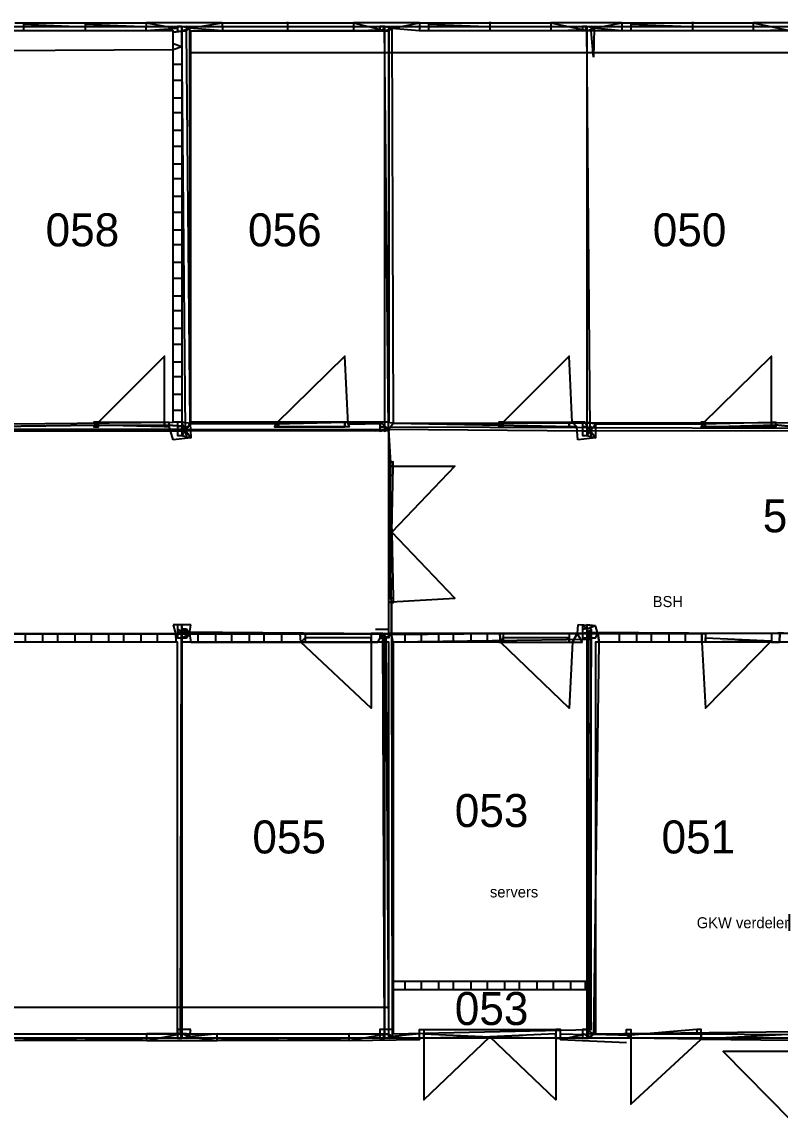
# Model space of a CAD drawing. Header units: metres. Extents: x -641 to 2745, y -1284 to 599.
# Drawn here: x 378.6 to 550.9, y 304.4 to 554 of the extents above; entities that cross this region are included whole.
import ezdxf

# ---------------------------------------------------------------- set-up
doc = ezdxf.new("R2010")
doc.units = ezdxf.units.M

msp = doc.modelspace()

# ---------------------------------------------------------------- linework, layer by layer
for p, q in [((377, 553.8), (406.83, 553.83)), ((406.8, 552), (377, 552)), ((379, 553.5), (379, 552)), ((379, 553.5), (391, 553)), ((391, 553), (391, 553)), ((393, 553.5), (393, 552)), ((393, 553.5), (406, 553)), ((406.83, 553.83), (406.8, 552)), ((406.83, 553.83), (406.8, 552)), ((406.83, 553.83), (406.8, 552)), ((414, 552.5), (406.8, 552)), ((424.17, 553.83), (406.83, 553.83)), ((406.83, 553.83), (414, 552.5)), ((415, 551.88), (413, 551.67)), ((413, 551.67), (415, 551.88)), ((413, 463), (413, 551.67)), ((415, 551.88), (415, 463)), ((416.86, 462.71), (416, 552)), ((416.7, 552.6), (424.17, 553.83)), ((416.7, 552.6), (416.86, 462.71)), ((424.2, 552), (416.7, 552.6)), ((424.17, 553.83), (424.2, 552)), ((424.17, 553.83), (424.2, 552)), ((424.17, 553.83), (424.2, 552)), ((424.17, 553.83), (454, 553.8)), ((454, 552), (424.2, 552)), ((425, 553), (438.25, 553)), ((438.25, 553), (438.25, 553)), ((438.25, 553), (452, 553)), ((439, 554), (439, 552)), ((452, 553), (452, 553)), ((469, 553.8), (454, 553.8)), ((454, 553.8), (454, 552)), ((454, 553.8), (460.71, 552.14)), ((454, 553.8), (454, 552)), ((460.71, 552.14), (454, 552)), ((462, 463), (462, 552)), ((462.73, 552.55), (469, 553.8)), ((462.73, 552.55), (463, 462.83)), ((469, 552), (462.73, 552.55)), ((469, 553.8), (498.83, 553.83)), ((469, 553.8), (469, 552)), ((469, 553.8), (469, 552)), ((498.8, 552), (469, 552)), ((471, 553.5), (471, 552)), ((471, 553.5), (484.25, 553)), ((484.25, 553), (484.25, 553)), ((484.25, 553), (498, 553)), ((485, 554), (485, 552)), ((498.83, 553.83), (498.8, 552)), ((498.83, 553.83), (498.8, 552)), ((498.83, 553.83), (498.8, 552)), ((506.71, 552.14), (498.8, 552)), ((515, 553.8), (498.83, 553.83)), ((498.83, 553.83), (506.71, 552.14)), ((508.5, 546), (508, 552)), ((508.7, 552.6), (508.5, 546)), ((508.7, 552.6), (515, 553.8)), ((515, 552), (508.7, 552.6)), ((515, 553.8), (544.83, 553.83)), ((515, 553.8), (515, 552)), ((515, 553.8), (515, 552)), ((544.8, 552), (515, 552)), ((517, 553.5), (517, 552)), ((517, 553.5), (530.25, 553)), ((530.25, 553), (530.25, 553)), ((530.25, 553), (544, 553)), ((531, 554), (531, 552)), ((544.83, 553.83), (544.8, 552)), ((544.83, 553.83), (544.8, 552)), ((544.83, 553.83), (544.8, 552)), ((552.71, 552.14), (544.8, 552)), ((562.17, 553.83), (544.83, 553.83)), ((544.83, 553.83), (552.71, 552.14)), ((413, 547.67), (278.5, 547)), ((415, 548.33), (413, 549)), ((415, 548.33), (413, 547.67)), ((415, 548.33), (413, 547.67)), ((507, 547), (417, 547)), ((598, 547), (507, 547)), ((415, 544.33), (413, 544.33)), ((415, 544.33), (413, 544.33)), ((415, 544.33), (413, 544.33)), ((415, 540.67), (413, 540.67)), ((415, 540.67), (413, 540.67)), ((415, 540.67), (413, 540.67)), ((415, 536.67), (413, 536.67)), ((415, 536.67), (413, 536.67)), ((415, 536.67), (413, 536.67)), ((415, 533.33), (413, 533.33)), ((415, 533.33), (413, 533.33)), ((415, 533.33), (413, 533.33)), ((415, 529.33), (413, 529.33)), ((415, 529.33), (413, 529.33)), ((415, 529.33), (413, 529.33)), ((415, 525.67), (413, 525.67)), ((415, 525.67), (413, 525.67)), ((415, 525.67), (413, 525.67)), ((415, 521.67), (413, 521.67)), ((415, 521.67), (413, 521.67)), ((415, 521.67), (413, 521.67)), ((415, 518.33), (413, 518.33)), ((415, 518.33), (413, 518.33)), ((415, 518.33), (413, 518.33)), ((415, 514.33), (413, 514.33)), ((415, 514.33), (413, 514.33)), ((415, 514.33), (413, 514.33)), ((415, 510.67), (413, 510.67)), ((415, 510.67), (413, 510.67)), ((415, 510.67), (413, 510.67)), ((415, 506.67), (413, 506.67)), ((415, 506.67), (413, 506.67)), ((415, 506.67), (413, 506.67)), ((415, 503.33), (413, 503.33)), ((415, 503.33), (413, 503.33)), ((415, 503.33), (413, 503.33)), ((415, 499.33), (413, 499.33)), ((415, 499.33), (413, 499.33)), ((415, 499.33), (413, 499.33)), ((415, 495.67), (413, 495.67)), ((415, 495.67), (413, 495.67)), ((415, 495.67), (413, 495.67)), ((415, 491.67), (413, 491.67)), ((415, 491.67), (413, 491.67)), ((415, 491.67), (413, 491.67)), ((415, 488.33), (413, 488.33)), ((415, 488.33), (413, 488.33)), ((415, 488.33), (413, 488.33)), ((415, 484.33), (413, 484.33)), ((415, 484.33), (413, 484.33)), ((415, 484.33), (413, 484.33)), ((415, 480.67), (413, 480.67)), ((415, 480.67), (413, 480.67)), ((415, 480.67), (413, 480.67)), ((415, 476.67), (413, 476.67)), ((415, 476.67), (413, 476.67)), ((415, 476.67), (413, 476.67)), ((415, 473.33), (413, 473.33)), ((415, 473.33), (413, 473.33)), ((415, 473.33), (413, 473.33)), ((415, 469.33), (413, 469.33)), ((415, 469.33), (413, 469.33)), ((415, 469.33), (413, 469.33)), ((415, 465.67), (413, 465.67)), ((415, 465.67), (413, 465.67)), ((415, 465.67), (413, 465.67)), ((370.5, 462), (395.33, 462.33)), ((395.33, 462.33), (370.5, 462)), ((395.33, 462.33), (412, 462.33)), ((412, 462.33), (414.71, 462.14)), ((414.71, 462.14), (412, 462.33)), ((413, 459), (412, 462.33)), ((415, 463), (413, 463)), ((436.33, 462.67), (416.86, 462.71)), ((416.86, 462.71), (436.33, 462.67)), ((416.86, 462.71), (417, 459.5)), ((437, 462), (452, 462)), ((460.5, 462.75), (452.8, 462.6)), ((452.8, 462.6), (460.5, 462.75)), ((487.33, 462.33), (463, 462.83)), ((463, 462.83), (487.33, 462.33)), ((487.33, 462.33), (503, 462)), ((506.67, 463), (503.67, 463)), ((505, 459), (504.75, 462)), ((504.75, 462), (504.75, 462)), ((533.33, 462.67), (509, 462.6)), ((509, 462.6), (533.33, 462.67)), ((509, 462.6), (509, 459.5)), ((534, 462), (549.8, 462.4)), ((552.71, 462.14), (549.8, 462.4)), ((549.8, 462.4), (552.71, 462.14)), ((417, 459.5), (413, 459)), ((461.94, 461.38), (459, 461)), ((462.4, 453.8), (461.94, 461.38)), ((461.94, 461.38), (462.4, 453.8)), ((509, 459.5), (505, 459)), ((462.4, 453.8), (462, 423)), ((462.62, 414.77), (462.6, 422.2)), ((462.6, 422.2), (462.62, 414.77)), ((417, 417), (413, 417)), ((413, 417), (413.5, 415)), ((416.71, 414.93), (417, 417)), ((505, 417), (504.83, 415)), ((509, 416.75), (505, 417)), ((370.83, 415), (413.5, 415)), ((379.33, 415), (379.33, 413)), ((379.33, 415), (379.33, 413)), ((379.33, 415), (379.33, 413)), ((383.33, 415), (383.33, 413)), ((383.33, 415), (383.33, 413)), ((383.33, 415), (383.33, 413)), ((386.67, 415), (386.67, 413)), ((386.67, 415), (386.67, 413)), ((386.67, 415), (386.67, 413)), ((390.67, 415), (390.67, 413)), ((390.67, 415), (390.67, 413)), ((390.67, 415), (390.67, 413)), ((394.33, 415), (394.33, 413)), ((394.33, 415), (394.33, 413)), ((394.33, 415), (394.33, 413)), ((398.33, 415), (398.33, 413)), ((398.33, 415), (398.33, 413)), ((398.33, 415), (398.33, 413)), ((401.67, 415), (401.67, 413)), ((401.67, 415), (401.67, 413)), ((401.67, 415), (401.67, 413)), ((405.67, 415), (405.67, 413)), ((405.67, 415), (405.67, 413)), ((405.67, 415), (405.67, 413)), ((409.33, 415), (409.33, 413)), ((409.33, 415), (409.33, 413)), ((409.33, 415), (409.33, 413)), ((413.5, 415), (413.6, 413)), ((413.5, 415), (413.6, 413)), ((413.5, 415), (413.6, 413)), ((413.5, 415), (413.6, 413)), ((441.86, 415), (416.71, 414.93)), ((416.71, 414.93), (417, 413)), ((418.67, 413), (418.67, 415)), ((418.67, 413), (418.67, 415)), ((418.67, 413), (418.67, 415)), ((422.67, 413), (422.67, 415)), ((422.67, 413), (422.67, 415)), ((422.67, 413), (422.67, 415)), ((426.33, 413), (426.33, 415)), ((426.33, 413), (426.33, 415)), ((426.33, 413), (426.33, 415)), ((430.33, 413), (430.33, 415)), ((430.33, 413), (430.33, 415)), ((430.33, 413), (430.33, 415)), ((433.67, 413), (433.67, 415)), ((433.67, 413), (433.67, 415)), ((433.67, 413), (433.67, 415)), ((437.67, 413), (437.67, 415)), ((437.67, 413), (437.67, 415)), ((437.67, 413), (437.67, 415)), ((442, 413), (441.86, 415)), ((442, 413), (441.86, 415)), ((442, 413), (441.86, 415)), ((442, 413), (441.86, 415)), ((441.86, 415), (458, 415)), ((459, 416), (462, 416)), ((459.5, 413), (460.62, 415)), ((462.62, 414.77), (487.25, 415)), ((463, 413), (462.62, 414.77)), ((462.62, 414.77), (462.75, 323.38)), ((465.67, 415), (465.67, 413)), ((465.67, 415), (465.67, 413)), ((465.67, 415), (465.67, 413)), ((469.33, 415), (469.33, 413)), ((469.33, 415), (469.33, 413)), ((469.33, 415), (469.33, 413)), ((473.33, 415), (473.33, 413)), ((473.33, 415), (473.33, 413)), ((473.33, 415), (473.33, 413)), ((476.67, 415), (476.67, 413)), ((476.67, 415), (476.67, 413)), ((476.67, 415), (476.67, 413)), ((480.67, 415), (480.67, 413)), ((480.67, 415), (480.67, 413)), ((480.67, 415), (480.67, 413)), ((484.33, 415), (484.33, 413)), ((484.33, 415), (484.33, 413)), ((484.33, 415), (484.33, 413)), ((487.25, 415), (487.4, 413)), ((487.25, 415), (503, 415)), ((504.83, 415), (503.75, 413)), ((506, 413), (504.83, 415)), ((504.83, 415), (504.83, 415)), ((509.5, 415), (509, 416.75)), ((509.5, 415), (509.83, 413)), ((509.5, 415), (509.83, 413)), ((509.5, 415), (509.83, 413)), ((509.83, 413), (509.5, 415)), ((509.5, 415), (533.17, 415)), ((514.33, 415), (514.33, 413)), ((514.33, 415), (514.33, 413)), ((514.33, 415), (514.33, 413)), ((518.33, 415), (518.33, 413)), ((518.33, 415), (518.33, 413)), ((518.33, 415), (518.33, 413)), ((521.67, 415), (521.67, 413)), ((521.67, 415), (521.67, 413)), ((521.67, 415), (521.67, 413)), ((525.67, 415), (525.67, 413)), ((525.67, 415), (525.67, 413)), ((525.67, 415), (525.67, 413)), ((529.33, 415), (529.33, 413)), ((529.33, 415), (529.33, 413)), ((529.33, 415), (529.33, 413)), ((533.17, 415), (533.17, 413)), ((533.17, 415), (533.17, 413)), ((533.17, 415), (533.17, 413)), ((549, 415), (533.17, 415)), ((550.86, 415.14), (550.83, 413)), ((550.83, 413), (550.86, 415.14)), ((550.86, 415.14), (550.83, 413)), ((550.86, 415.14), (550.86, 415.14)), ((555, 414.8), (550.86, 415.14)), ((413.6, 413), (371.4, 413)), ((414.67, 324), (414.86, 414)), ((414.86, 414), (415, 325)), ((417, 413), (442, 413)), ((462, 324), (461.44, 414)), ((487.4, 413), (463, 413)), ((503.75, 413), (506, 413)), ((508, 413.6), (507.5, 325)), ((508.64, 323.91), (509.83, 413)), ((533.17, 413), (509.83, 413)), ((550.83, 413), (550.83, 413)), ((463, 336), (508, 336)), ((465.67, 336), (465.67, 334)), ((465.67, 336), (465.67, 334)), ((465.67, 336), (465.67, 334)), ((469.33, 336), (469.33, 334)), ((469.33, 336), (469.33, 334)), ((469.33, 336), (469.33, 334)), ((473.33, 336), (473.33, 334)), ((473.33, 336), (473.33, 334)), ((473.33, 336), (473.33, 334)), ((476.67, 336), (476.67, 334)), ((476.67, 336), (476.67, 334)), ((476.67, 336), (476.67, 334)), ((480.67, 336), (480.67, 334)), ((480.67, 336), (480.67, 334)), ((480.67, 336), (480.67, 334)), ((484.33, 336), (484.33, 334)), ((484.33, 336), (484.33, 334)), ((484.33, 336), (484.33, 334)), ((488.33, 336), (488.33, 334)), ((488.33, 336), (488.33, 334)), ((488.33, 336), (488.33, 334)), ((491.67, 336), (491.67, 334)), ((491.67, 336), (491.67, 334)), ((491.67, 336), (491.67, 334)), ((495.67, 336), (495.67, 334)), ((495.67, 336), (495.67, 334)), ((495.67, 336), (495.67, 334)), ((499.33, 336), (499.33, 334)), ((499.33, 336), (499.33, 334)), ((499.33, 336), (499.33, 334)), ((503.33, 336), (503.33, 334)), ((503.33, 336), (503.33, 334)), ((503.33, 336), (503.33, 334)), ((506.67, 336), (506.67, 334)), ((506.67, 336), (506.67, 334)), ((506.67, 336), (506.67, 334)), ((508, 334), (463, 334)), ((416.5, 330), (324.5, 330)), ((462, 330), (416.5, 330)), ((470, 325), (500, 325)), ((532, 325), (517, 323.67)), ((377, 324), (407, 324)), ((407, 322.5), (377, 322.5)), ((379, 323), (391, 323)), ((393, 323), (406, 323)), ((414.67, 324), (407, 324)), ((407, 322.5), (407, 324)), ((407, 322.5), (414.67, 324)), ((407, 322.5), (423, 322.5)), ((423, 324), (416.71, 323.29)), ((416.71, 323.29), (423, 322.5)), ((423, 322.5), (423, 324)), ((423, 324), (453, 324)), ((453, 322.5), (423, 322.5)), ((424, 323), (437, 323)), ((439, 323), (451, 323)), ((460.71, 323.86), (453, 324)), ((453, 322.5), (453, 324)), ((453, 322.5), (460.71, 323.86)), ((453, 322.5), (469, 322.67)), ((469, 324), (462.75, 323.38)), ((462.75, 323.38), (469, 322.67)), ((501, 324), (506.71, 323.86)), ((506.71, 323.86), (501, 322.67)), ((501, 322.67), (516, 322)), ((508.64, 323.91), (517, 323.67)), ((517, 323.67), (508.64, 323.91)), ((533, 324), (552.71, 323.86)), ((552.71, 323.86), (533, 322.8)), ((533, 322.8), (553.33, 322.56))]:
    msp.add_line(p, q)
for points in [[(369, 553), (415, 553), (415, 461), (369.33, 461)], [(369.17, 462.58), (413, 463), (413, 552), (407, 552), (407, 552), (377, 552), (377, 552), (370, 552)], [(415, 553), (414, 553), (414, 552), (415, 551.88)], [(415, 553), (414, 553), (414, 552), (415, 551.88)], [(415, 553), (414, 553), (414, 552), (415, 551.88)], [(415, 553), (414, 553), (414, 552), (415, 551.88)], [(415, 553), (414, 553), (414, 552), (415, 551.88)], [(416.7, 552.6), (415, 553), (415, 552), (416, 552)], [(416.7, 552.6), (415, 553), (415, 552), (416.7, 552.6)], [(416.7, 552.6), (415, 553), (415, 552), (416.7, 552.6)], [(415, 553), (461, 553), (461, 461), (415.8, 461.08)], [(416.7, 552.6), (416, 553), (416, 552), (416, 552)], [(416.7, 552.6), (416, 553), (416, 552), (416, 552)], [(462, 463), (417, 463), (417, 552), (424, 552), (424, 552), (454, 552), (454, 552), (462, 552)], [(461, 553), (460, 553), (460, 552), (460.71, 552.14)], [(461, 553), (460, 553), (460, 552), (460.71, 552.14)], [(461, 553), (460, 553), (460, 552), (460.71, 552.14)], [(461, 553), (460, 553), (460, 552), (460.71, 552.14)], [(461, 553), (460, 553), (460, 552), (460.71, 552.14)], [(462.73, 552.55), (461, 553), (461, 552), (462.73, 552.55)], [(462.73, 552.55), (461, 553), (461, 552), (462.73, 552.55)], [(461, 553), (507, 553), (507, 461), (461.94, 461.38)], [(462.73, 552.55), (462, 553), (462, 552), (462, 552)], [(462.73, 552.55), (462, 553), (462, 552), (462, 552)], [(462.73, 552.55), (462, 553), (462, 552), (462, 552)], [(463, 462.83), (598, 463), (598, 552), (592, 552), (592, 552), (562, 552), (562, 552), (545, 552), (545, 552), (515, 552), (515, 552), (499, 552), (499, 552), (469, 552), (469, 552), (462.73, 552.55)], [(507, 553), (506, 553), (506, 552), (506.71, 552.14)], [(507, 553), (506, 553), (506, 552), (506.71, 552.14)], [(507, 553), (506, 553), (506, 552), (506.71, 552.14)], [(507, 553), (506, 553), (506, 552), (506.71, 552.14)], [(507, 553), (506, 553), (506, 552), (506.71, 552.14)], [(508.7, 552.6), (507, 553), (507, 552), (508.7, 552.6)], [(508.7, 552.6), (507, 553), (507, 552), (508.7, 552.6)], [(507, 553), (553, 553), (553, 461), (507.8, 461.08)], [(508.7, 552.6), (508, 553), (508, 552), (508, 552)], [(508.7, 552.6), (508, 553), (508, 552), (508, 552)], [(508.7, 552.6), (508, 553), (508, 552), (508, 552)], [(462.62, 414.77), (92, 415), (92, 462), (461.94, 461.38)], [(395.33, 462.33), (395, 462), (395, 462), (396, 462), (396, 462), (396, 462), (396, 463), (395, 463), (395, 463), (395.33, 462.33)], [(396, 463), (411, 463), (411, 462), (395.33, 462.33)], [(412, 462.33), (412, 462), (412, 462), (411, 462), (411, 462), (411, 462), (411, 463), (412, 463), (412, 463), (412, 462.33)], [(415, 463), (414, 463), (414, 461), (415.8, 461.08)], [(415, 463), (414, 463), (414, 461), (415.8, 461.08)], [(414.71, 462.14), (414, 462), (414, 462), (414.71, 462.14)], [(414.71, 462.14), (414, 462), (414, 462), (414.71, 462.14)], [(414.71, 462.14), (414, 462), (414, 461), (415.8, 461.08)], [(416.86, 462.71), (415, 463), (415, 461), (415.8, 461.08)], [(416.86, 462.71), (415, 463), (415, 461), (415.8, 461.08)], [(415.8, 461.08), (415, 462), (415, 461), (415.8, 461.08)], [(415.8, 461.08), (416, 462), (416, 462), (415.8, 461.08)], [(415.8, 461.08), (416, 462), (416, 462), (415.8, 461.08)], [(436.33, 462.67), (436, 462), (436, 462), (437, 462), (437, 462), (437, 462), (437, 463), (436, 463), (436, 463), (436.33, 462.67)], [(436.33, 462.67), (452, 463), (452, 462), (437, 462)], [(452.8, 462.6), (453, 462), (453, 462), (452, 462), (452, 462), (452, 462), (452, 463), (453, 463), (453, 463), (452.8, 462.6)], [(460.5, 462.75), (460, 463), (460, 461), (461.94, 461.38)], [(460.5, 462.75), (460, 463), (460, 461), (461.94, 461.38)], [(461, 462), (460, 462), (460, 462), (461, 462)], [(461, 462), (460, 462), (460, 462), (461, 462)], [(461, 462), (460, 462), (460, 461), (461.94, 461.38)], [(463, 462.83), (461, 463), (461, 461), (461.94, 461.38)], [(463, 462.83), (461, 463), (461, 461), (461.94, 461.38)], [(461.94, 461.38), (462, 462), (462, 462), (461.94, 461.38)], [(461.94, 461.38), (462, 462), (462, 462), (461.94, 461.38)], [(461.94, 461.38), (462, 462), (462, 461), (461.94, 461.38)], [(645.8, 415), (462, 415), (462, 462), (646, 461.33)], [(487.33, 462.33), (487, 462), (487, 462), (488, 462), (488, 462), (488, 462), (488, 463), (487, 463), (487, 463), (487.33, 462.33)], [(488, 463), (503, 463), (503, 462), (487.33, 462.33)], [(504.75, 462), (504, 462), (504, 462), (503, 462), (503, 462), (503, 462), (503, 463), (504, 463), (504, 463), (503.67, 463)], [(506.67, 463), (506, 463), (506, 461), (507.8, 461.08)], [(506.67, 463), (506, 463), (506, 461), (507.8, 461.08)], [(507, 462), (506, 462), (506, 462), (507, 462)], [(507, 462), (506, 462), (506, 462), (507, 462)], [(507, 462), (506, 462), (506, 461), (507.8, 461.08)], [(509, 462.6), (507, 463), (507, 461), (507.8, 461.08)], [(509, 462.6), (507, 463), (507, 461), (507.8, 461.08)], [(507.8, 461.08), (508, 462), (508, 462), (507.8, 461.08)], [(507.8, 461.08), (508, 462), (508, 462), (507.8, 461.08)], [(507.8, 461.08), (508, 462), (508, 461), (507.8, 461.08)], [(533.33, 462.67), (533, 462), (533, 462), (534, 462), (534, 462), (534, 462), (534, 463), (533, 463), (533, 463), (533.33, 462.67)], [(533.33, 462.67), (549, 463), (549, 462), (534, 462)], [(549.8, 462.4), (550, 462), (550, 462), (549, 462), (549, 462), (549, 462), (549, 463), (550, 463), (550, 463), (549.8, 462.4)], [(415.8, 461.08), (414, 461), (414, 460), (415, 460)], [(415.8, 461.08), (414, 461), (414, 460), (415, 460)], [(415.8, 461.08), (414, 461), (414, 460), (415, 460)], [(415.8, 461.08), (414, 461), (414, 460), (415, 460)], [(415.8, 461.08), (414, 461), (414, 460), (415, 460)], [(415.8, 461.08), (415, 461), (415, 460), (415.8, 461.08)], [(415.8, 461.08), (415, 461), (415, 460), (417, 459.5)], [(415.8, 461.08), (415, 461), (415, 460), (417, 459.5)], [(415.8, 461.08), (416, 461), (416, 460), (415.8, 461.08)], [(415.8, 461.08), (416, 461), (416, 460), (415.8, 461.08)], [(507.8, 461.08), (506, 461), (506, 460), (507, 460)], [(507.8, 461.08), (506, 461), (506, 460), (507, 460)], [(507.8, 461.08), (506, 461), (506, 460), (507, 460)], [(507.8, 461.08), (506, 461), (506, 460), (507, 460)], [(507.8, 461.08), (506, 461), (506, 460), (507, 460)], [(507.8, 461.08), (507, 461), (507, 460), (509, 459.5)], [(507.8, 461.08), (507, 461), (507, 460), (509, 459.5)], [(507.8, 461.08), (508, 461), (508, 460), (507.8, 461.08)], [(507.8, 461.08), (508, 461), (508, 460), (507.8, 461.08)], [(507.8, 461.08), (508, 461), (508, 460), (507.8, 461.08)], [(462.4, 453.8), (462, 454), (462, 454), (462, 453), (462, 453), (462, 453), (463, 453), (463, 454), (463, 454), (462.4, 453.8)], [(462.67, 438), (463, 453), (462, 453), (462.67, 438)], [(462.67, 438), (463, 423), (462, 423), (462.67, 438)], [(462.6, 422.2), (462, 422), (462, 422), (462, 423), (462, 423), (462, 423), (463, 423), (463, 422), (463, 422), (462.6, 422.2)], [(415, 417), (414, 417), (414, 415), (415, 415.4)], [(417, 417), (415, 417), (415, 415), (416.71, 414.93)], [(507, 416.14), (506, 417), (506, 415), (507.5, 415.28)], [(509, 416.75), (507, 417), (507, 415), (509.5, 415)], [(368.75, 415), (415, 415), (415, 323), (369, 323)], [(415, 415.4), (414, 416), (414, 416), (415, 415.4)], [(415, 415.4), (414, 416), (414, 416), (415, 415.4)], [(415, 415.4), (414, 416), (414, 415), (415, 415.4)], [(415, 415.4), (414, 416), (414, 415), (415, 415.4)], [(415, 415.4), (414, 415), (414, 414), (414.86, 414)], [(415, 415.4), (414, 415), (414, 414), (414.86, 414)], [(415, 415.4), (414, 415), (414, 414), (414.86, 414)], [(415, 415.4), (414, 415), (414, 414), (414.86, 414)], [(415, 415.4), (414, 415), (414, 414), (414.86, 414)], [(416, 416), (415, 416), (415, 415), (416.71, 414.93)], [(416.71, 414.93), (415, 416), (415, 415), (416.71, 414.93)], [(415, 415.4), (461, 415), (461, 323), (415, 323)], [(416.71, 414.93), (415, 415), (415, 414), (416, 414)], [(416.71, 414.93), (415, 415), (415, 414), (416.71, 414.93)], [(416.71, 414.93), (415, 415), (415, 414), (416.71, 414.93)], [(416, 416), (416, 416), (416, 416), (416, 416)], [(416, 416), (416, 416), (416, 416), (416, 416)], [(416.71, 414.93), (416, 415), (416, 414), (416, 414)], [(416.71, 414.93), (416, 415), (416, 414), (416, 414)], [(441.86, 415), (442, 415), (442, 415), (443, 415), (443, 414), (443, 414), (443, 413), (442, 413), (442, 413), (442, 413)], [(460.62, 415), (459, 415), (459, 415), (458, 415), (458, 414), (458, 414), (458, 413), (459, 413), (459, 413), (459.5, 413)], [(460.62, 415), (460, 415), (460, 414), (461.44, 414)], [(460.62, 415), (460, 415), (460, 414), (461.44, 414)], [(460.62, 415), (460, 415), (460, 414), (461.44, 414)], [(460.62, 415), (460, 415), (460, 414), (461.44, 414)], [(460.62, 415), (460, 415), (460, 414), (461.44, 414)], [(460.62, 415), (507, 415), (507, 323), (461, 323)], [(462.62, 414.77), (461, 415), (461, 414), (462.62, 414.77)], [(462.62, 414.77), (461, 415), (461, 414), (462.62, 414.77)], [(462.62, 414.77), (462, 415), (462, 414), (461.44, 414)], [(462.62, 414.77), (462, 415), (462, 414), (461.44, 414)], [(462.62, 414.77), (462, 415), (462, 414), (461.44, 414)], [(487.25, 415), (487, 415), (487, 415), (488, 415), (488, 414), (488, 414), (488, 413), (487, 413), (487, 413), (487.4, 413)], [(504.83, 415), (504, 415), (504, 415), (503, 415), (503, 414), (503, 414), (503, 413), (504, 413), (504, 413), (503.75, 413)], [(507, 416.14), (506, 416), (506, 416), (507, 416.14)], [(507, 416.14), (506, 416), (506, 416), (507, 416.14)], [(507, 416.14), (506, 416), (506, 415), (507.5, 415.28)], [(507, 416.14), (506, 416), (506, 415), (507.5, 415.28)], [(507.5, 415.28), (506, 415), (506, 414), (507, 414)], [(507.5, 415.28), (506, 415), (506, 414), (507, 414)], [(507.5, 415.28), (506, 415), (506, 414), (507, 414)], [(507.5, 415.28), (506, 415), (506, 414), (507, 414)], [(507.5, 415.28), (506, 415), (506, 414), (507, 414)], [(509, 416.75), (507, 416), (507, 415), (509.5, 415)], [(509.5, 415), (507, 415), (507, 414), (509, 414)], [(509.5, 415), (507, 415), (507, 414), (509, 414)], [(507.5, 415.28), (553, 415), (553, 323), (507.29, 323)], [(507.5, 415.28), (508, 416), (508, 416), (507.5, 415.28)], [(507.5, 415.28), (508, 416), (508, 416), (507.5, 415.28)], [(507.5, 415.28), (508, 416), (508, 415), (507.5, 415.28)], [(507.5, 415.28), (508, 415), (508, 414), (508, 413.6)], [(507.5, 415.28), (508, 415), (508, 414), (508, 413.6)], [(507.5, 415.28), (508, 415), (508, 414), (508, 413.6)], [(533.17, 415), (533, 415), (533, 415), (534, 415), (534, 414), (534, 414), (534, 413), (533, 413), (533, 413), (533.17, 413)], [(550.86, 415.14), (550, 415), (550, 415), (549, 415), (549, 414), (549, 414), (549, 413), (550, 413), (550, 413), (550.83, 413)], [(324.1, 324.4), (331, 324), (331, 324), (361, 324), (361, 324), (377, 324), (377, 324), (407, 324), (407, 324), (414, 324), (414, 413), (324, 413)], [(414.67, 324), (423, 324), (423, 324), (453, 324), (453, 324), (462, 324), (462, 413), (415, 413)], [(442, 413), (458, 413), (458, 414), (443, 414)], [(463, 413), (463, 324), (508, 325), (508, 413.6)], [(487.4, 413), (503, 413), (503, 414), (488, 414)], [(555.12, 413), (509, 413), (509, 324), (554.22, 324.56)], [(549, 413.33), (534, 413), (534, 414), (549, 413.33)], [(415, 325), (414, 325), (414, 323), (415, 323)], [(417, 325), (415, 325), (415, 323), (416.71, 323.29)], [(461, 325), (460, 325), (460, 323), (461, 323)], [(463, 325), (461, 325), (461, 323), (462.75, 323.38)], [(469, 324), (469, 324), (469, 325), (470, 325), (470, 324), (470, 324), (470, 323), (469, 323), (469, 323), (469, 322.67)], [(501, 324), (501, 324), (501, 325), (500, 325), (500, 324), (500, 324), (500, 323), (501, 323), (501, 323), (501, 322.67)], [(507.5, 325), (506, 325), (506, 323), (507.29, 323)], [(508.64, 323.91), (507, 325), (507, 323), (508.64, 323.91)], [(517, 323.67), (516, 324), (516, 325), (517, 325), (517, 324), (517, 324), (517, 323), (516, 323), (516, 323), (517, 323.67)], [(533, 324), (533, 324), (533, 325), (532, 325), (532, 324), (533, 324), (533, 323), (533, 323), (533, 323), (533, 322.8)], [(414.67, 324), (414, 324), (414, 324), (414.67, 324)], [(414.67, 324), (414, 324), (414, 323), (415, 323)], [(414.67, 324), (414, 324), (414, 323), (415, 323)], [(414.67, 324), (414, 324), (414, 323), (415, 323)], [(416, 324), (415, 324), (415, 323), (416.71, 323.29)], [(416.71, 323.29), (415, 324), (415, 323), (416.71, 323.29)], [(416, 324), (416, 324), (416, 324), (416, 324)], [(416, 324), (416, 324), (416, 323), (416.71, 323.29)], [(460.71, 323.86), (460, 324), (460, 324), (460.71, 323.86)], [(460.71, 323.86), (460, 324), (460, 323), (461, 323)], [(460.71, 323.86), (460, 324), (460, 323), (461, 323)], [(460.71, 323.86), (460, 324), (460, 323), (461, 323)], [(462.75, 323.38), (461, 324), (461, 323), (462.75, 323.38)], [(462, 324), (462, 324), (462, 324), (462, 324)], [(462, 324), (462, 324), (462, 323), (462.75, 323.38)], [(462, 324), (462, 324), (462, 323), (462.75, 323.38)], [(485, 323.33), (470, 323), (470, 324), (485, 323.33)], [(485, 323.33), (500, 323), (500, 324), (485, 323.33)], [(506.71, 323.86), (506, 324), (506, 324), (506.71, 323.86)], [(506.71, 323.86), (506, 324), (506, 323), (507.29, 323)], [(506.71, 323.86), (506, 324), (506, 323), (507.29, 323)], [(506.71, 323.86), (506, 324), (506, 323), (507.29, 323)], [(508.64, 323.91), (507, 324), (507, 323), (508.64, 323.91)], [(508.64, 323.91), (508, 324), (508, 323), (507.29, 323)], [(508.64, 323.91), (508, 324), (508, 323), (507.29, 323)], [(508.64, 323.91), (508, 324), (508, 324), (508.64, 323.91)], [(533, 322.8), (517, 323), (517, 324), (533, 324)]]:
    msp.add_lwpolyline(points, close=True)
for points in [[(411, 463), (411, 478), (396, 463)], [(452.8, 462.6), (452, 478), (436.33, 462.67)], [(503.67, 463), (503, 478), (488, 463)], [(549, 463), (549, 478), (533.33, 462.67)], [(463, 453), (477, 453), (462.67, 438)], [(462.6, 422.2), (477, 423), (462.67, 438)], [(458, 413), (458, 398), (442, 413)], [(503.75, 413), (503, 398), (487.4, 413)], [(533.17, 413), (534, 398), (549, 413.33)], [(470, 323), (470, 309), (485, 323.33)], [(500, 323), (500, 309), (485, 323.33)], [(517, 323.67), (517, 308), (533, 322.8)], [(553, 320), (538, 320), (553.4, 304.4)]]:
    msp.add_lwpolyline(points)

# ---------------------------------------------------------------- texts
for s, height, p in [('058', 7.5, (384, 503)), ('056', 7.5, (430, 503)), ('050', 7.5, (522, 503)), ('507', 7.5, (547, 438)), ('BSH', 2.5, (522, 421)), ('053', 7.5, (477, 371)), ('055', 7.5, (431, 365)), ('051', 7.5, (524, 365)), ('servers', 2.5, (485, 355)), ('GKW verdeler', 2.5, (532, 348)), ('053', 7.5, (477, 326))]:
    msp.add_text(s, height=height).set_placement(p)

doc.saveas('drawing.dxf')
